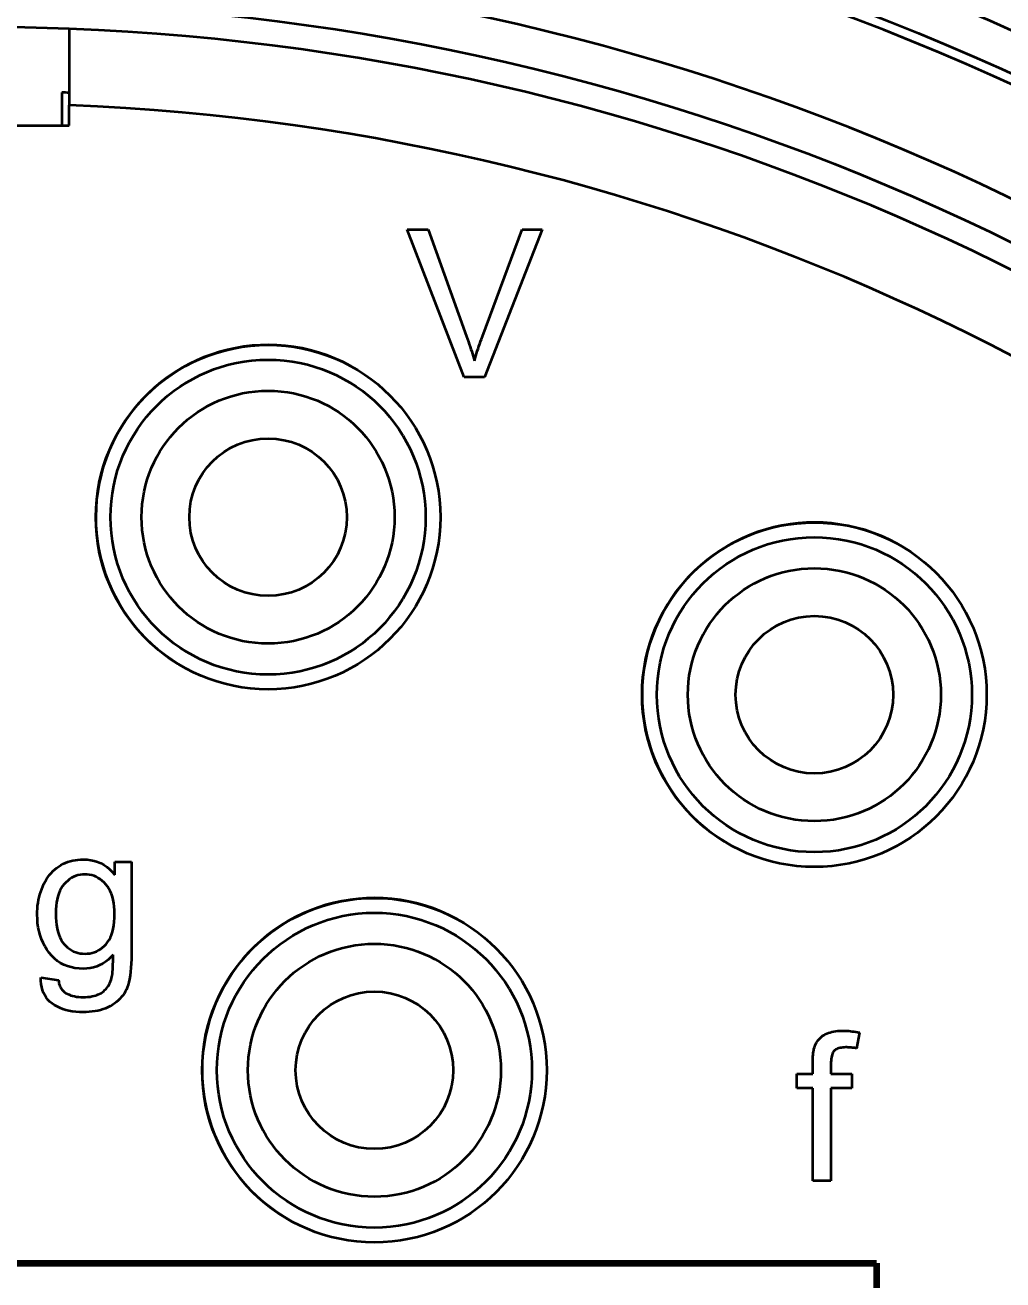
# Model space of a CAD drawing. Extents: x 23 to 417, y 3 to 294.
# Drawn here: x 385.35 to 390.32, y 217.32 to 223.69 of the extents above; entities that cross this region are included whole.
import ezdxf
from ezdxf.enums import TextEntityAlignment as Align

# ---------------------------------------------------------------- set-up
doc = ezdxf.new("R2010")
doc.units = 0
doc.linetypes.add('DASHDOT', pattern=[18.5, 12, -3, 0.5, -3])
doc.layers.get('0').update_dxf_attribs({"lineweight": 13})
doc.styles.get("Standard").update_dxf_attribs({"font": 'isocp.shx'})
doc.dimstyles.get("Standard").update_dxf_attribs({"dimtxt": 2.5, "dimasz": 2.5, "dimexe": 1.25, "dimexo": 0.625, "dimtad": 1, "dimtxsty": 'Standard', "dimcen": 2.5, "dimadec": 0, "dimazin": 0, "dimtfac": 1, "dimtmove": 0, "dimatfit": 0, "dimfxl": 0, "dimarcsym": 0})

# ---------------------------------------------------------------- blocks, each defined once
blk = doc.blocks.new('*D215')
at = {"color": 7, "lineweight": 13}
blk.add_line((369.2633, 239.5531), (395.349, 194.2124), dxfattribs=at)
for points in [[(376.3151, 228.3342), (374.903, 229.7505), (375.4177, 227.8179)], [(393.937, 195.6288), (395.349, 194.2124), (394.8343, 196.145)]]:
    blk.add_lwpolyline(points, dxfattribs=at)
for s, width, p, p2 in [('%%c', 1.333334, (370.1301, 240.0518), (371.3768, 237.8848)), ('82', 1.338786, (371.8755, 237.0181), (374.0621, 233.2175))]:
    blk.add_text(s, height=2.5, rotation=299.91295, dxfattribs=dict(at, width=width)).set_placement(p, p2, align=Align.FIT)
blk = doc.blocks.new('*D216')
at = {"color": 7, "lineweight": 13}
blk.add_line((363.2339, 234.8367), (397.923, 198.6215), dxfattribs=at)
for points in [[(374.0392, 224.3044), (372.3291, 225.3414), (373.2916, 223.5883)], [(396.2128, 199.6586), (397.923, 198.6215), (396.9605, 200.3747)]]:
    blk.add_lwpolyline(points, dxfattribs=at)
for s, rotation, width, p, p2 in [('%%c', 313.76691, 1.333334, (363.9561, 235.5285), (365.6854, 233.7231)), ('74', 313.76692, 1.299177, (366.3771, 233.0009), (369.4101, 229.8344))]:
    blk.add_text(s, height=2.5, rotation=rotation, dxfattribs=dict(at, width=width)).set_placement(p, p2, align=Align.FIT)
blk = doc.blocks.new('BLOCK4527')
at = {"color": 7, "lineweight": 100, "ltscale": 0.2275}
blk.add_line((0, 10.839), (9.1, 10.839), dxfattribs=at)
at = {"color": 7, "lineweight": 100, "ltscale": 0.125}
blk.add_line((9.1, 10.839), (9.1, 5.839), dxfattribs=at)
blk = doc.blocks.new('BLOCK4529')
at = {"color": 7, "lineweight": 35, "ltscale": 0.01939}
blk.add_line((0.9, 23.383), (0.9, 22.607), dxfattribs=at)
at = {"color": 7, "lineweight": 35, "ltscale": 0.008376}
blk.add_line((0.825, 22.735), (0.825, 22.4), dxfattribs=at)
at = {"color": 7, "lineweight": 35, "ltscale": 0.005177}
blk.add_line((0.9, 22.4), (0.9, 22.607), dxfattribs=at)
at = {"color": 7, "lineweight": 35, "ltscale": 0.045}
blk.add_line((-0.9, 22.4), (0.9, 22.4), dxfattribs=at)
at = {"color": 7, "lineweight": 35, "ltscale": 0.040216}
blk.add_line((4.913, 19.844), (4.332, 21.344), dxfattribs=at)
at = {"color": 7, "lineweight": 35, "ltscale": 0.005371}
blk.add_line((4.332, 21.344), (4.547, 21.344), dxfattribs=at)
at = {"color": 7, "lineweight": 35, "ltscale": 0.028934}
blk.add_line((4.547, 21.344), (4.937, 20.254), dxfattribs=at)
at = {"color": 7, "lineweight": 35, "ltscale": 0.029065}
blk.add_line((5.097, 20.254), (5.502, 21.344), dxfattribs=at)
at = {"color": 7, "lineweight": 35, "ltscale": 0.040272}
blk.add_line((5.704, 21.344), (5.117, 19.844), dxfattribs=at)
at = {"color": 7, "lineweight": 35, "ltscale": 0.005065}
blk.add_line((5.502, 21.344), (5.704, 21.344), dxfattribs=at)
at = {"color": 7, "lineweight": 35, "ltscale": 0.000690262}
blk.add_line((4.937, 20.254), (4.946, 20.228), dxfattribs=at)
at = {"color": 7, "lineweight": 35, "ltscale": 0.000680663}
blk.add_line((4.946, 20.228), (4.955, 20.202), dxfattribs=at)
at = {"color": 7, "lineweight": 35, "ltscale": 0.000670252}
blk.add_line((4.955, 20.202), (4.964, 20.177), dxfattribs=at)
at = {"color": 7, "lineweight": 35, "ltscale": 0.000659722}
blk.add_line((4.964, 20.177), (4.972, 20.152), dxfattribs=at)
at = {"color": 7, "lineweight": 35, "ltscale": 0.00065023}
blk.add_line((4.972, 20.152), (4.98, 20.127), dxfattribs=at)
at = {"color": 7, "lineweight": 35, "ltscale": 0.000647057}
blk.add_line((5.053, 20.131), (5.062, 20.156), dxfattribs=at)
at = {"color": 7, "lineweight": 35, "ltscale": 0.000648916}
blk.add_line((5.062, 20.156), (5.07, 20.18), dxfattribs=at)
at = {"color": 7, "lineweight": 35, "ltscale": 0.000651118}
blk.add_line((5.07, 20.18), (5.079, 20.205), dxfattribs=at)
at = {"color": 7, "lineweight": 35, "ltscale": 0.000652594}
blk.add_line((5.079, 20.205), (5.087, 20.229), dxfattribs=at)
at = {"color": 7, "lineweight": 35, "ltscale": 0.000654529}
blk.add_line((5.087, 20.229), (5.097, 20.254), dxfattribs=at)
at = {"color": 7, "lineweight": 35, "ltscale": 0.000639406}
blk.add_line((4.98, 20.127), (4.988, 20.103), dxfattribs=at)
at = {"color": 7, "lineweight": 35, "ltscale": 0.00062952}
blk.add_line((4.988, 20.103), (4.995, 20.079), dxfattribs=at)
at = {"color": 7, "lineweight": 35, "ltscale": 0.000619594}
blk.add_line((4.995, 20.079), (5.002, 20.055), dxfattribs=at)
at = {"color": 7, "lineweight": 35, "ltscale": 0.00060941}
blk.add_line((5.002, 20.055), (5.009, 20.031), dxfattribs=at)
at = {"color": 7, "lineweight": 35, "ltscale": 0.000599614}
blk.add_line((5.009, 20.031), (5.016, 20.008), dxfattribs=at)
at = {"color": 7, "lineweight": 35, "ltscale": 0.000638707}
blk.add_line((5.016, 20.008), (5.023, 20.033), dxfattribs=at)
at = {"color": 7, "lineweight": 35, "ltscale": 0.000640649}
blk.add_line((5.023, 20.033), (5.03, 20.058), dxfattribs=at)
at = {"color": 7, "lineweight": 35, "ltscale": 0.00064196}
blk.add_line((5.03, 20.058), (5.038, 20.082), dxfattribs=at)
at = {"color": 7, "lineweight": 35, "ltscale": 0.000643644}
blk.add_line((5.038, 20.082), (5.045, 20.107), dxfattribs=at)
at = {"color": 7, "lineweight": 35, "ltscale": 0.000645648}
blk.add_line((5.045, 20.107), (5.053, 20.131), dxfattribs=at)
at = {"color": 7, "lineweight": 35, "ltscale": 0.00509}
blk.add_line((5.117, 19.844), (4.913, 19.844), dxfattribs=at)
at = {"color": 7, "lineweight": 35, "ltscale": 0.000648944}
blk.add_line((0.885, 14.917), (0.91, 14.924), dxfattribs=at)
at = {"color": 7, "lineweight": 35, "ltscale": 0.000657535}
blk.add_line((0.91, 14.924), (0.936, 14.931), dxfattribs=at)
at = {"color": 7, "lineweight": 35, "ltscale": 0.000667974}
blk.add_line((0.936, 14.931), (0.962, 14.936), dxfattribs=at)
at = {"color": 7, "lineweight": 35, "ltscale": 0.000680357}
blk.add_line((0.962, 14.936), (0.989, 14.939), dxfattribs=at)
at = {"color": 7, "lineweight": 35, "ltscale": 0.000695607}
blk.add_line((0.989, 14.939), (1.016, 14.942), dxfattribs=at)
at = {"color": 7, "lineweight": 35, "ltscale": 0.000712026}
blk.add_line((1.016, 14.942), (1.045, 14.942), dxfattribs=at)
at = {"color": 7, "lineweight": 35, "ltscale": 0.0009457}
blk.add_line((1.045, 14.942), (1.083, 14.941), dxfattribs=at)
at = {"color": 7, "lineweight": 35, "ltscale": 0.000918795}
blk.add_line((1.083, 14.941), (1.119, 14.936), dxfattribs=at)
at = {"color": 7, "lineweight": 35, "ltscale": 0.000898686}
blk.add_line((1.119, 14.936), (1.154, 14.928), dxfattribs=at)
at = {"color": 7, "lineweight": 35, "ltscale": 0.000886557}
blk.add_line((1.154, 14.928), (1.188, 14.917), dxfattribs=at)
at = {"color": 7, "lineweight": 35, "ltscale": 0.000647778}
blk.add_line((0.7, 14.784), (0.716, 14.804), dxfattribs=at)
at = {"color": 7, "lineweight": 35, "ltscale": 0.0006429}
blk.add_line((0.716, 14.804), (0.734, 14.822), dxfattribs=at)
at = {"color": 7, "lineweight": 35, "ltscale": 0.000639846}
blk.add_line((0.734, 14.822), (0.753, 14.84), dxfattribs=at)
at = {"color": 7, "lineweight": 35, "ltscale": 0.000639731}
blk.add_line((0.753, 14.84), (0.773, 14.856), dxfattribs=at)
at = {"color": 7, "lineweight": 35, "ltscale": 0.000641492}
blk.add_line((0.773, 14.856), (0.794, 14.871), dxfattribs=at)
at = {"color": 7, "lineweight": 35, "ltscale": 0.000641635}
blk.add_line((0.794, 14.871), (0.816, 14.884), dxfattribs=at)
at = {"color": 7, "lineweight": 35, "ltscale": 0.000639748}
blk.add_line((0.816, 14.884), (0.838, 14.896), dxfattribs=at)
at = {"color": 7, "lineweight": 35, "ltscale": 0.00064038}
blk.add_line((0.838, 14.896), (0.861, 14.907), dxfattribs=at)
at = {"color": 7, "lineweight": 35, "ltscale": 0.000643591}
blk.add_line((0.861, 14.907), (0.885, 14.917), dxfattribs=at)
at = {"color": 7, "lineweight": 35, "ltscale": 0.000882189}
blk.add_line((1.188, 14.917), (1.22, 14.903), dxfattribs=at)
at = {"color": 7, "lineweight": 35, "ltscale": 0.00088613}
blk.add_line((1.22, 14.903), (1.251, 14.886), dxfattribs=at)
at = {"color": 7, "lineweight": 35, "ltscale": 0.000898075}
blk.add_line((1.251, 14.886), (1.281, 14.866), dxfattribs=at)
at = {"color": 7, "lineweight": 35, "ltscale": 0.00091737}
blk.add_line((1.281, 14.866), (1.31, 14.843), dxfattribs=at)
at = {"color": 7, "lineweight": 35, "ltscale": 0.000944674}
blk.add_line((1.31, 14.843), (1.337, 14.816), dxfattribs=at)
at = {"color": 7, "lineweight": 35, "ltscale": 0.000978372}
blk.add_line((1.337, 14.816), (1.362, 14.787), dxfattribs=at)
at = {"color": 7, "lineweight": 35, "ltscale": 0.004246}
blk.add_line((1.362, 14.918), (1.532, 14.918), dxfattribs=at)
at = {"color": 7, "lineweight": 35, "ltscale": 0.003274}
blk.add_line((1.362, 14.787), (1.362, 14.918), dxfattribs=at)
at = {"color": 7, "lineweight": 35, "ltscale": 0.023482}
blk.add_line((1.532, 14.918), (1.532, 13.978), dxfattribs=at)
at = {"color": 7, "lineweight": 35, "ltscale": 0.00071525}
blk.add_line((0.62, 14.641), (0.631, 14.668), dxfattribs=at)
at = {"color": 7, "lineweight": 35, "ltscale": 0.000706499}
blk.add_line((0.631, 14.668), (0.642, 14.693), dxfattribs=at)
at = {"color": 7, "lineweight": 35, "ltscale": 0.000690864}
blk.add_line((0.642, 14.693), (0.655, 14.718), dxfattribs=at)
at = {"color": 7, "lineweight": 35, "ltscale": 0.000676722}
blk.add_line((0.655, 14.718), (0.669, 14.741), dxfattribs=at)
at = {"color": 7, "lineweight": 35, "ltscale": 0.00066517}
blk.add_line((0.669, 14.741), (0.684, 14.763), dxfattribs=at)
at = {"color": 7, "lineweight": 35, "ltscale": 0.000655466}
blk.add_line((0.684, 14.763), (0.7, 14.784), dxfattribs=at)
at = {"color": 7, "lineweight": 35, "ltscale": 0.000677997}
blk.add_line((0.833, 14.669), (0.819, 14.646), dxfattribs=at)
at = {"color": 7, "lineweight": 35, "ltscale": 0.000663408}
blk.add_line((0.85, 14.69), (0.833, 14.669), dxfattribs=at)
at = {"color": 7, "lineweight": 35, "ltscale": 0.000645987}
blk.add_line((0.867, 14.709), (0.85, 14.69), dxfattribs=at)
at = {"color": 7, "lineweight": 35, "ltscale": 0.000623554}
blk.add_line((0.885, 14.726), (0.867, 14.709), dxfattribs=at)
at = {"color": 7, "lineweight": 35, "ltscale": 0.000605535}
blk.add_line((0.904, 14.741), (0.885, 14.726), dxfattribs=at)
at = {"color": 7, "lineweight": 35, "ltscale": 0.00059091}
blk.add_line((0.924, 14.754), (0.904, 14.741), dxfattribs=at)
at = {"color": 7, "lineweight": 35, "ltscale": 0.000581453}
blk.add_line((0.945, 14.765), (0.924, 14.754), dxfattribs=at)
at = {"color": 7, "lineweight": 35, "ltscale": 0.00057644}
blk.add_line((0.966, 14.774), (0.945, 14.765), dxfattribs=at)
at = {"color": 7, "lineweight": 35, "ltscale": 0.000576436}
blk.add_line((0.988, 14.781), (0.966, 14.774), dxfattribs=at)
at = {"color": 7, "lineweight": 35, "ltscale": 0.000581538}
blk.add_line((1.011, 14.786), (0.988, 14.781), dxfattribs=at)
at = {"color": 7, "lineweight": 35, "ltscale": 0.000591074}
blk.add_line((1.034, 14.789), (1.011, 14.786), dxfattribs=at)
at = {"color": 7, "lineweight": 35, "ltscale": 0.000605132}
blk.add_line((1.058, 14.79), (1.034, 14.789), dxfattribs=at)
at = {"color": 7, "lineweight": 35, "ltscale": 0.00061584}
blk.add_line((1.083, 14.789), (1.058, 14.79), dxfattribs=at)
at = {"color": 7, "lineweight": 35, "ltscale": 0.000601409}
blk.add_line((1.107, 14.786), (1.083, 14.789), dxfattribs=at)
at = {"color": 7, "lineweight": 35, "ltscale": 0.000592397}
blk.add_line((1.13, 14.781), (1.107, 14.786), dxfattribs=at)
at = {"color": 7, "lineweight": 35, "ltscale": 0.000588135}
blk.add_line((1.152, 14.774), (1.13, 14.781), dxfattribs=at)
at = {"color": 7, "lineweight": 35, "ltscale": 0.000588321}
blk.add_line((1.174, 14.765), (1.152, 14.774), dxfattribs=at)
at = {"color": 7, "lineweight": 35, "ltscale": 0.000593533}
blk.add_line((1.195, 14.753), (1.174, 14.765), dxfattribs=at)
at = {"color": 7, "lineweight": 35, "ltscale": 0.00060383}
blk.add_line((1.215, 14.74), (1.195, 14.753), dxfattribs=at)
at = {"color": 7, "lineweight": 35, "ltscale": 0.000618392}
blk.add_line((1.235, 14.725), (1.215, 14.74), dxfattribs=at)
at = {"color": 7, "lineweight": 35, "ltscale": 0.000637185}
blk.add_line((1.254, 14.708), (1.235, 14.725), dxfattribs=at)
at = {"color": 7, "lineweight": 35, "ltscale": 0.000659828}
blk.add_line((1.272, 14.689), (1.254, 14.708), dxfattribs=at)
at = {"color": 7, "lineweight": 35, "ltscale": 0.000677276}
blk.add_line((1.288, 14.667), (1.272, 14.689), dxfattribs=at)
at = {"color": 7, "lineweight": 35, "ltscale": 0.000691463}
blk.add_line((1.303, 14.644), (1.288, 14.667), dxfattribs=at)
at = {"color": 7, "lineweight": 35, "ltscale": 0.000728033}
blk.add_line((0.588, 14.53), (0.595, 14.559), dxfattribs=at)
at = {"color": 7, "lineweight": 35, "ltscale": 0.000722801}
blk.add_line((0.595, 14.559), (0.602, 14.586), dxfattribs=at)
at = {"color": 7, "lineweight": 35, "ltscale": 0.000719423}
blk.add_line((0.602, 14.586), (0.61, 14.614), dxfattribs=at)
at = {"color": 7, "lineweight": 35, "ltscale": 0.00071631}
blk.add_line((0.61, 14.614), (0.62, 14.641), dxfattribs=at)
at = {"color": 7, "lineweight": 35, "ltscale": 0.000827071}
blk.add_line((0.777, 14.536), (0.771, 14.503), dxfattribs=at)
at = {"color": 7, "lineweight": 35, "ltscale": 0.000788559}
blk.add_line((0.785, 14.566), (0.777, 14.536), dxfattribs=at)
at = {"color": 7, "lineweight": 35, "ltscale": 0.000754428}
blk.add_line((0.795, 14.595), (0.785, 14.566), dxfattribs=at)
at = {"color": 7, "lineweight": 35, "ltscale": 0.000723974}
blk.add_line((0.806, 14.622), (0.795, 14.595), dxfattribs=at)
at = {"color": 7, "lineweight": 35, "ltscale": 0.000698669}
blk.add_line((0.819, 14.646), (0.806, 14.622), dxfattribs=at)
at = {"color": 7, "lineweight": 35, "ltscale": 0.000711559}
blk.add_line((1.317, 14.619), (1.303, 14.644), dxfattribs=at)
at = {"color": 7, "lineweight": 35, "ltscale": 0.000736863}
blk.add_line((1.328, 14.592), (1.317, 14.619), dxfattribs=at)
at = {"color": 7, "lineweight": 35, "ltscale": 0.000767106}
blk.add_line((1.338, 14.563), (1.328, 14.592), dxfattribs=at)
at = {"color": 7, "lineweight": 35, "ltscale": 0.000801795}
blk.add_line((1.346, 14.532), (1.338, 14.563), dxfattribs=at)
at = {"color": 7, "lineweight": 35, "ltscale": 0.000771854}
blk.add_line((0.574, 14.381), (0.575, 14.411), dxfattribs=at)
at = {"color": 7, "lineweight": 35, "ltscale": 0.000760658}
blk.add_line((0.575, 14.411), (0.577, 14.442), dxfattribs=at)
at = {"color": 7, "lineweight": 35, "ltscale": 0.000750998}
blk.add_line((0.577, 14.442), (0.579, 14.472), dxfattribs=at)
at = {"color": 7, "lineweight": 35, "ltscale": 0.000742032}
blk.add_line((0.579, 14.472), (0.583, 14.501), dxfattribs=at)
at = {"color": 7, "lineweight": 35, "ltscale": 0.000734649}
blk.add_line((0.583, 14.501), (0.588, 14.53), dxfattribs=at)
at = {"color": 7, "lineweight": 35, "ltscale": 0.000912082}
blk.add_line((0.767, 14.469), (0.764, 14.432), dxfattribs=at)
at = {"color": 7, "lineweight": 35, "ltscale": 0.000958113}
blk.add_line((0.764, 14.432), (0.764, 14.394), dxfattribs=at)
at = {"color": 7, "lineweight": 35, "ltscale": 0.000868042}
blk.add_line((0.771, 14.503), (0.767, 14.469), dxfattribs=at)
at = {"color": 7, "lineweight": 35, "ltscale": 0.000839903}
blk.add_line((1.352, 14.499), (1.346, 14.532), dxfattribs=at)
at = {"color": 7, "lineweight": 35, "ltscale": 0.000882065}
blk.add_line((1.357, 14.464), (1.352, 14.499), dxfattribs=at)
at = {"color": 7, "lineweight": 35, "ltscale": 0.000926281}
blk.add_line((1.359, 14.427), (1.357, 14.464), dxfattribs=at)
at = {"color": 7, "lineweight": 35, "ltscale": 0.000973401}
blk.add_line((1.36, 14.388), (1.359, 14.427), dxfattribs=at)
at = {"color": 7, "lineweight": 35, "ltscale": 0.001115}
blk.add_line((0.576, 14.336), (0.574, 14.381), dxfattribs=at)
at = {"color": 7, "lineweight": 35, "ltscale": 0.001086}
for p, q in [((0.579, 14.293), (0.576, 14.336)), ((1.53, 13.883), (1.527, 13.839))]:
    blk.add_line(p, q, dxfattribs=at)
at = {"color": 7, "lineweight": 35, "ltscale": 0.001061}
blk.add_line((0.585, 14.251), (0.579, 14.293), dxfattribs=at)
at = {"color": 7, "lineweight": 35, "ltscale": 0.00104}
blk.add_line((0.764, 14.394), (0.764, 14.352), dxfattribs=at)
at = {"color": 7, "lineweight": 35, "ltscale": 0.000984737}
blk.add_line((0.764, 14.352), (0.767, 14.313), dxfattribs=at)
at = {"color": 7, "lineweight": 35, "ltscale": 0.000930737}
blk.add_line((0.767, 14.313), (0.771, 14.276), dxfattribs=at)
at = {"color": 7, "lineweight": 35, "ltscale": 0.000911178}
blk.add_line((1.352, 14.272), (1.357, 14.309), dxfattribs=at)
at = {"color": 7, "lineweight": 35, "ltscale": 0.000962312}
blk.add_line((1.357, 14.309), (1.359, 14.347), dxfattribs=at)
at = {"color": 7, "lineweight": 35, "ltscale": 0.001016}
blk.add_line((1.359, 14.347), (1.36, 14.388), dxfattribs=at)
at = {"color": 7, "lineweight": 35, "ltscale": 0.001041}
blk.add_line((0.594, 14.21), (0.585, 14.251), dxfattribs=at)
at = {"color": 7, "lineweight": 35, "ltscale": 0.001023}
blk.add_line((0.605, 14.171), (0.594, 14.21), dxfattribs=at)
at = {"color": 7, "lineweight": 35, "ltscale": 0.001011}
blk.add_line((0.618, 14.132), (0.605, 14.171), dxfattribs=at)
at = {"color": 7, "lineweight": 35, "ltscale": 0.000879746}
blk.add_line((0.771, 14.276), (0.777, 14.241), dxfattribs=at)
at = {"color": 7, "lineweight": 35, "ltscale": 0.000831275}
blk.add_line((0.777, 14.241), (0.785, 14.209), dxfattribs=at)
at = {"color": 7, "lineweight": 35, "ltscale": 0.000786686}
blk.add_line((0.785, 14.209), (0.794, 14.179), dxfattribs=at)
at = {"color": 7, "lineweight": 35, "ltscale": 0.00074633}
blk.add_line((0.794, 14.179), (0.805, 14.151), dxfattribs=at)
at = {"color": 7, "lineweight": 35, "ltscale": 0.00073772}
blk.add_line((1.318, 14.15), (1.329, 14.177), dxfattribs=at)
at = {"color": 7, "lineweight": 35, "ltscale": 0.000775354}
blk.add_line((1.329, 14.177), (1.339, 14.207), dxfattribs=at)
at = {"color": 7, "lineweight": 35, "ltscale": 0.000817069}
blk.add_line((1.339, 14.207), (1.346, 14.238), dxfattribs=at)
at = {"color": 7, "lineweight": 35, "ltscale": 0.000862784}
blk.add_line((1.346, 14.238), (1.352, 14.272), dxfattribs=at)
at = {"color": 7, "lineweight": 35, "ltscale": 0.001004}
blk.add_line((0.634, 14.096), (0.618, 14.132), dxfattribs=at)
at = {"color": 7, "lineweight": 35, "ltscale": 0.001001}
blk.add_line((0.653, 14.06), (0.634, 14.096), dxfattribs=at)
at = {"color": 7, "lineweight": 35, "ltscale": 0.001003}
blk.add_line((0.674, 14.026), (0.653, 14.06), dxfattribs=at)
at = {"color": 7, "lineweight": 35, "ltscale": 0.00101}
blk.add_line((0.697, 13.993), (0.674, 14.026), dxfattribs=at)
at = {"color": 7, "lineweight": 35, "ltscale": 0.00071088}
blk.add_line((0.805, 14.151), (0.818, 14.126), dxfattribs=at)
at = {"color": 7, "lineweight": 35, "ltscale": 0.000681343}
blk.add_line((0.818, 14.126), (0.832, 14.103), dxfattribs=at)
at = {"color": 7, "lineweight": 35, "ltscale": 0.00065821}
blk.add_line((0.832, 14.103), (0.849, 14.082), dxfattribs=at)
at = {"color": 7, "lineweight": 35, "ltscale": 0.000638035}
blk.add_line((0.849, 14.082), (0.866, 14.063), dxfattribs=at)
at = {"color": 7, "lineweight": 35, "ltscale": 0.000619147}
blk.add_line((0.866, 14.063), (0.884, 14.046), dxfattribs=at)
at = {"color": 7, "lineweight": 35, "ltscale": 0.000603621}
blk.add_line((0.884, 14.046), (0.903, 14.032), dxfattribs=at)
at = {"color": 7, "lineweight": 35, "ltscale": 0.000593011}
blk.add_line((0.903, 14.032), (0.923, 14.019), dxfattribs=at)
at = {"color": 7, "lineweight": 35, "ltscale": 0.000593278}
blk.add_line((1.199, 14.019), (1.219, 14.031), dxfattribs=at)
at = {"color": 7, "lineweight": 35, "ltscale": 0.000604798}
blk.add_line((1.219, 14.031), (1.238, 14.046), dxfattribs=at)
at = {"color": 7, "lineweight": 35, "ltscale": 0.000619868}
blk.add_line((1.238, 14.046), (1.257, 14.063), dxfattribs=at)
at = {"color": 7, "lineweight": 35, "ltscale": 0.000639528}
blk.add_line((1.257, 14.063), (1.274, 14.081), dxfattribs=at)
at = {"color": 7, "lineweight": 35, "ltscale": 0.000658335}
blk.add_line((1.274, 14.081), (1.29, 14.102), dxfattribs=at)
at = {"color": 7, "lineweight": 35, "ltscale": 0.000678629}
blk.add_line((1.29, 14.102), (1.305, 14.125), dxfattribs=at)
at = {"color": 7, "lineweight": 35, "ltscale": 0.000705109}
blk.add_line((1.305, 14.125), (1.318, 14.15), dxfattribs=at)
at = {"color": 7, "lineweight": 35, "ltscale": 0.000999219}
blk.add_line((0.723, 13.962), (0.697, 13.993), dxfattribs=at)
at = {"color": 7, "lineweight": 35, "ltscale": 0.000973759}
blk.add_line((0.75, 13.935), (0.723, 13.962), dxfattribs=at)
at = {"color": 7, "lineweight": 35, "ltscale": 0.000957132}
blk.add_line((0.78, 13.91), (0.75, 13.935), dxfattribs=at)
at = {"color": 7, "lineweight": 35, "ltscale": 0.000949683}
blk.add_line((0.812, 13.889), (0.78, 13.91), dxfattribs=at)
at = {"color": 7, "lineweight": 35, "ltscale": 0.000586907}
blk.add_line((0.923, 14.019), (0.944, 14.008), dxfattribs=at)
at = {"color": 7, "lineweight": 35, "ltscale": 0.000586192}
blk.add_line((0.944, 14.008), (0.966, 13.999), dxfattribs=at)
at = {"color": 7, "lineweight": 35, "ltscale": 0.000590092}
blk.add_line((0.966, 13.999), (0.988, 13.992), dxfattribs=at)
at = {"color": 7, "lineweight": 35, "ltscale": 0.000598318}
blk.add_line((0.988, 13.992), (1.012, 13.987), dxfattribs=at)
at = {"color": 7, "lineweight": 35, "ltscale": 0.000611747}
blk.add_line((1.012, 13.987), (1.036, 13.985), dxfattribs=at)
at = {"color": 7, "lineweight": 35, "ltscale": 0.000629139}
blk.add_line((1.036, 13.985), (1.061, 13.984), dxfattribs=at)
at = {"color": 7, "lineweight": 35, "ltscale": 0.000624552}
blk.add_line((1.061, 13.984), (1.086, 13.985), dxfattribs=at)
at = {"color": 7, "lineweight": 35, "ltscale": 0.000608301}
blk.add_line((1.086, 13.985), (1.11, 13.987), dxfattribs=at)
at = {"color": 7, "lineweight": 35, "ltscale": 0.00059599}
blk.add_line((1.11, 13.987), (1.134, 13.992), dxfattribs=at)
at = {"color": 7, "lineweight": 35, "ltscale": 0.000588056}
blk.add_line((1.134, 13.992), (1.156, 13.999), dxfattribs=at)
at = {"color": 7, "lineweight": 35, "ltscale": 0.000585262}
blk.add_line((1.156, 13.999), (1.178, 14.008), dxfattribs=at)
at = {"color": 7, "lineweight": 35, "ltscale": 0.000587079}
blk.add_line((1.178, 14.008), (1.199, 14.019), dxfattribs=at)
at = {"color": 7, "lineweight": 35, "ltscale": 0.000845268}
blk.add_line((1.267, 13.901), (1.239, 13.882), dxfattribs=at)
at = {"color": 7, "lineweight": 35, "ltscale": 0.00086251}
blk.add_line((1.294, 13.922), (1.267, 13.901), dxfattribs=at)
at = {"color": 7, "lineweight": 35, "ltscale": 0.000886344}
blk.add_line((1.32, 13.946), (1.294, 13.922), dxfattribs=at)
at = {"color": 7, "lineweight": 35, "ltscale": 0.000916126}
blk.add_line((1.345, 13.973), (1.32, 13.946), dxfattribs=at)
at = {"color": 7, "lineweight": 35, "ltscale": 0.000745902}
blk.add_line((1.344, 13.876), (1.345, 13.906), dxfattribs=at)
at = {"color": 7, "lineweight": 35, "ltscale": 0.000869376}
blk.add_line((1.345, 13.939), (1.345, 13.973), dxfattribs=at)
at = {"color": 7, "lineweight": 35, "ltscale": 0.000807601}
blk.add_line((1.345, 13.906), (1.345, 13.939), dxfattribs=at)
at = {"color": 7, "lineweight": 35, "ltscale": 0.001158}
blk.add_line((1.531, 13.929), (1.53, 13.883), dxfattribs=at)
at = {"color": 7, "lineweight": 35, "ltscale": 0.001232}
blk.add_line((1.532, 13.978), (1.531, 13.929), dxfattribs=at)
at = {"color": 7, "lineweight": 35, "ltscale": 0.000951991}
blk.add_line((0.845, 13.872), (0.812, 13.889), dxfattribs=at)
at = {"color": 7, "lineweight": 35, "ltscale": 0.000963637}
blk.add_line((0.881, 13.857), (0.845, 13.872), dxfattribs=at)
at = {"color": 7, "lineweight": 35, "ltscale": 0.000984815}
blk.add_line((0.919, 13.846), (0.881, 13.857), dxfattribs=at)
at = {"color": 7, "lineweight": 35, "ltscale": 0.001014}
for p, q in [((0.958, 13.838), (0.919, 13.846)), ((1.527, 13.839), (1.524, 13.799))]:
    blk.add_line(p, q, dxfattribs=at)
at = {"color": 7, "lineweight": 35, "ltscale": 0.001051}
blk.add_line((1, 13.833), (0.958, 13.838), dxfattribs=at)
at = {"color": 7, "lineweight": 35, "ltscale": 0.001096}
blk.add_line((1.044, 13.831), (1, 13.833), dxfattribs=at)
at = {"color": 7, "lineweight": 35, "ltscale": 0.000886485}
blk.add_line((1.079, 13.833), (1.044, 13.831), dxfattribs=at)
at = {"color": 7, "lineweight": 35, "ltscale": 0.000862665}
blk.add_line((1.114, 13.837), (1.079, 13.833), dxfattribs=at)
at = {"color": 7, "lineweight": 35, "ltscale": 0.000844787}
blk.add_line((1.147, 13.844), (1.114, 13.837), dxfattribs=at)
at = {"color": 7, "lineweight": 35, "ltscale": 0.000834814}
blk.add_line((1.179, 13.854), (1.147, 13.844), dxfattribs=at)
at = {"color": 7, "lineweight": 35, "ltscale": 0.000830866}
blk.add_line((1.209, 13.867), (1.179, 13.854), dxfattribs=at)
at = {"color": 7, "lineweight": 35, "ltscale": 0.000834308}
blk.add_line((1.239, 13.882), (1.209, 13.867), dxfattribs=at)
at = {"color": 7, "lineweight": 35, "ltscale": 0.000439192}
blk.add_line((1.337, 13.764), (1.339, 13.782), dxfattribs=at)
at = {"color": 7, "lineweight": 35, "ltscale": 0.000500195}
blk.add_line((1.339, 13.782), (1.34, 13.802), dxfattribs=at)
at = {"color": 7, "lineweight": 35, "ltscale": 0.000560822}
blk.add_line((1.34, 13.802), (1.342, 13.824), dxfattribs=at)
at = {"color": 7, "lineweight": 35, "ltscale": 0.000622886}
blk.add_line((1.342, 13.824), (1.343, 13.849), dxfattribs=at)
at = {"color": 7, "lineweight": 35, "ltscale": 0.000683946}
blk.add_line((1.343, 13.849), (1.344, 13.876), dxfattribs=at)
at = {"color": 7, "lineweight": 35, "ltscale": 0.000942928}
blk.add_line((1.524, 13.799), (1.519, 13.762), dxfattribs=at)
at = {"color": 7, "lineweight": 35, "ltscale": 0.004525}
blk.add_line((0.611, 13.741), (0.79, 13.714), dxfattribs=at)
at = {"color": 7, "lineweight": 35, "ltscale": 0.000857987}
blk.add_line((0.612, 13.707), (0.611, 13.741), dxfattribs=at)
at = {"color": 7, "lineweight": 35, "ltscale": 0.000816498}
blk.add_line((0.614, 13.674), (0.612, 13.707), dxfattribs=at)
at = {"color": 7, "lineweight": 35, "ltscale": 0.000781054}
blk.add_line((0.62, 13.643), (0.614, 13.674), dxfattribs=at)
at = {"color": 7, "lineweight": 35, "ltscale": 0.000751215}
blk.add_line((0.628, 13.614), (0.62, 13.643), dxfattribs=at)
at = {"color": 7, "lineweight": 35, "ltscale": 0.000408627}
blk.add_line((0.79, 13.714), (0.793, 13.698), dxfattribs=at)
at = {"color": 7, "lineweight": 35, "ltscale": 0.000390367}
blk.add_line((0.793, 13.698), (0.796, 13.683), dxfattribs=at)
at = {"color": 7, "lineweight": 35, "ltscale": 0.000373569}
blk.add_line((0.796, 13.683), (0.801, 13.669), dxfattribs=at)
at = {"color": 7, "lineweight": 35, "ltscale": 0.000358641}
blk.add_line((0.801, 13.669), (0.806, 13.655), dxfattribs=at)
at = {"color": 7, "lineweight": 35, "ltscale": 0.00034526}
blk.add_line((0.806, 13.655), (0.811, 13.643), dxfattribs=at)
at = {"color": 7, "lineweight": 35, "ltscale": 0.000426353}
blk.add_line((1.286, 13.641), (1.296, 13.655), dxfattribs=at)
at = {"color": 7, "lineweight": 35, "ltscale": 0.000431375}
blk.add_line((1.296, 13.655), (1.305, 13.67), dxfattribs=at)
at = {"color": 7, "lineweight": 35, "ltscale": 0.000437812}
blk.add_line((1.305, 13.67), (1.313, 13.685), dxfattribs=at)
at = {"color": 7, "lineweight": 35, "ltscale": 0.000446713}
blk.add_line((1.313, 13.685), (1.32, 13.702), dxfattribs=at)
at = {"color": 7, "lineweight": 35, "ltscale": 0.000457626}
blk.add_line((1.32, 13.702), (1.326, 13.719), dxfattribs=at)
at = {"color": 7, "lineweight": 35, "ltscale": 0.000469612}
blk.add_line((1.326, 13.719), (1.331, 13.737), dxfattribs=at)
at = {"color": 7, "lineweight": 35, "ltscale": 0.000319724}
blk.add_line((1.331, 13.737), (1.334, 13.749), dxfattribs=at)
at = {"color": 7, "lineweight": 35, "ltscale": 0.000378985}
blk.add_line((1.334, 13.749), (1.337, 13.764), dxfattribs=at)
at = {"color": 7, "lineweight": 35, "ltscale": 0.000677117}
blk.add_line((1.499, 13.667), (1.49, 13.641), dxfattribs=at)
at = {"color": 7, "lineweight": 35, "ltscale": 0.000739948}
blk.add_line((1.507, 13.696), (1.499, 13.667), dxfattribs=at)
at = {"color": 7, "lineweight": 35, "ltscale": 0.000805801}
blk.add_line((1.513, 13.727), (1.507, 13.696), dxfattribs=at)
at = {"color": 7, "lineweight": 35, "ltscale": 0.000874099}
blk.add_line((1.519, 13.762), (1.513, 13.727), dxfattribs=at)
at = {"color": 7, "lineweight": 35, "ltscale": 0.000727902}
blk.add_line((0.638, 13.587), (0.628, 13.614), dxfattribs=at)
at = {"color": 7, "lineweight": 35, "ltscale": 0.000712592}
blk.add_line((0.651, 13.562), (0.638, 13.587), dxfattribs=at)
at = {"color": 7, "lineweight": 35, "ltscale": 0.000704824}
blk.add_line((0.666, 13.538), (0.651, 13.562), dxfattribs=at)
at = {"color": 7, "lineweight": 35, "ltscale": 0.000704919}
blk.add_line((0.684, 13.516), (0.666, 13.538), dxfattribs=at)
at = {"color": 7, "lineweight": 35, "ltscale": 0.000714002}
blk.add_line((0.704, 13.496), (0.684, 13.516), dxfattribs=at)
at = {"color": 7, "lineweight": 35, "ltscale": 0.000334698}
blk.add_line((0.811, 13.643), (0.818, 13.631), dxfattribs=at)
at = {"color": 7, "lineweight": 35, "ltscale": 0.000326464}
blk.add_line((0.818, 13.631), (0.825, 13.62), dxfattribs=at)
at = {"color": 7, "lineweight": 35, "ltscale": 0.000320336}
blk.add_line((0.825, 13.62), (0.834, 13.611), dxfattribs=at)
at = {"color": 7, "lineweight": 35, "ltscale": 0.000317215}
blk.add_line((0.834, 13.611), (0.843, 13.602), dxfattribs=at)
at = {"color": 7, "lineweight": 35, "ltscale": 0.000317508}
blk.add_line((0.843, 13.602), (0.853, 13.594), dxfattribs=at)
at = {"color": 7, "lineweight": 35, "ltscale": 0.000430312}
blk.add_line((0.853, 13.594), (0.867, 13.584), dxfattribs=at)
at = {"color": 7, "lineweight": 35, "ltscale": 0.0004381}
blk.add_line((0.867, 13.584), (0.882, 13.575), dxfattribs=at)
at = {"color": 7, "lineweight": 35, "ltscale": 0.000448605}
blk.add_line((0.882, 13.575), (0.898, 13.568), dxfattribs=at)
at = {"color": 7, "lineweight": 35, "ltscale": 0.000461676}
blk.add_line((0.898, 13.568), (0.915, 13.561), dxfattribs=at)
at = {"color": 7, "lineweight": 35, "ltscale": 0.000476726}
blk.add_line((0.915, 13.561), (0.934, 13.555), dxfattribs=at)
at = {"color": 7, "lineweight": 35, "ltscale": 0.000494175}
blk.add_line((0.934, 13.555), (0.953, 13.551), dxfattribs=at)
at = {"color": 7, "lineweight": 35, "ltscale": 0.000513733}
blk.add_line((0.953, 13.551), (0.973, 13.547), dxfattribs=at)
at = {"color": 7, "lineweight": 35, "ltscale": 0.000534483}
blk.add_line((0.973, 13.547), (0.994, 13.545), dxfattribs=at)
at = {"color": 7, "lineweight": 35, "ltscale": 0.000557108}
blk.add_line((0.994, 13.545), (1.017, 13.543), dxfattribs=at)
at = {"color": 7, "lineweight": 35, "ltscale": 0.000581119}
blk.add_line((1.017, 13.543), (1.04, 13.543), dxfattribs=at)
at = {"color": 7, "lineweight": 35, "ltscale": 0.000624984}
blk.add_line((1.04, 13.543), (1.065, 13.543), dxfattribs=at)
at = {"color": 7, "lineweight": 35, "ltscale": 0.00059707}
blk.add_line((1.065, 13.543), (1.089, 13.545), dxfattribs=at)
at = {"color": 7, "lineweight": 35, "ltscale": 0.00057009}
blk.add_line((1.089, 13.545), (1.111, 13.547), dxfattribs=at)
at = {"color": 7, "lineweight": 35, "ltscale": 0.000544925}
blk.add_line((1.111, 13.547), (1.133, 13.551), dxfattribs=at)
at = {"color": 7, "lineweight": 35, "ltscale": 0.000521303}
blk.add_line((1.133, 13.551), (1.153, 13.555), dxfattribs=at)
at = {"color": 7, "lineweight": 35, "ltscale": 0.000499371}
blk.add_line((1.153, 13.555), (1.172, 13.561), dxfattribs=at)
at = {"color": 7, "lineweight": 35, "ltscale": 0.00047952}
blk.add_line((1.172, 13.561), (1.19, 13.568), dxfattribs=at)
at = {"color": 7, "lineweight": 35, "ltscale": 0.000462435}
blk.add_line((1.19, 13.568), (1.207, 13.575), dxfattribs=at)
at = {"color": 7, "lineweight": 35, "ltscale": 0.000448076}
blk.add_line((1.207, 13.575), (1.223, 13.584), dxfattribs=at)
at = {"color": 7, "lineweight": 35, "ltscale": 0.000436315}
blk.add_line((1.223, 13.584), (1.237, 13.594), dxfattribs=at)
at = {"color": 7, "lineweight": 35, "ltscale": 0.000428837}
blk.add_line((1.237, 13.594), (1.251, 13.604), dxfattribs=at)
at = {"color": 7, "lineweight": 35, "ltscale": 0.000425286}
blk.add_line((1.251, 13.604), (1.263, 13.616), dxfattribs=at)
at = {"color": 7, "lineweight": 35, "ltscale": 0.000423365}
blk.add_line((1.263, 13.616), (1.275, 13.628), dxfattribs=at)
at = {"color": 7, "lineweight": 35, "ltscale": 0.000423865}
blk.add_line((1.275, 13.628), (1.286, 13.641), dxfattribs=at)
at = {"color": 7, "lineweight": 35, "ltscale": 0.00058789}
blk.add_line((1.414, 13.524), (1.397, 13.508), dxfattribs=at)
at = {"color": 7, "lineweight": 35, "ltscale": 0.00058289}
blk.add_line((1.429, 13.541), (1.414, 13.524), dxfattribs=at)
at = {"color": 7, "lineweight": 35, "ltscale": 0.000580029}
blk.add_line((1.444, 13.559), (1.429, 13.541), dxfattribs=at)
at = {"color": 7, "lineweight": 35, "ltscale": 0.000579556}
blk.add_line((1.457, 13.578), (1.444, 13.559), dxfattribs=at)
at = {"color": 7, "lineweight": 35, "ltscale": 0.000581822}
blk.add_line((1.469, 13.598), (1.457, 13.578), dxfattribs=at)
at = {"color": 7, "lineweight": 35, "ltscale": 0.000586146}
blk.add_line((1.48, 13.619), (1.469, 13.598), dxfattribs=at)
at = {"color": 7, "lineweight": 35, "ltscale": 0.000617305}
blk.add_line((1.49, 13.641), (1.48, 13.619), dxfattribs=at)
at = {"color": 7, "lineweight": 35, "ltscale": 0.00073041}
blk.add_line((0.727, 13.478), (0.704, 13.496), dxfattribs=at)
at = {"color": 7, "lineweight": 35, "ltscale": 0.000743985}
blk.add_line((0.751, 13.461), (0.727, 13.478), dxfattribs=at)
at = {"color": 7, "lineweight": 35, "ltscale": 0.000752881}
blk.add_line((0.778, 13.446), (0.751, 13.461), dxfattribs=at)
at = {"color": 7, "lineweight": 35, "ltscale": 0.000765831}
blk.add_line((0.805, 13.433), (0.778, 13.446), dxfattribs=at)
at = {"color": 7, "lineweight": 35, "ltscale": 0.000782788}
blk.add_line((0.834, 13.422), (0.805, 13.433), dxfattribs=at)
at = {"color": 7, "lineweight": 35, "ltscale": 0.000803285}
blk.add_line((0.865, 13.412), (0.834, 13.422), dxfattribs=at)
at = {"color": 7, "lineweight": 35, "ltscale": 0.000827869}
blk.add_line((0.897, 13.404), (0.865, 13.412), dxfattribs=at)
at = {"color": 7, "lineweight": 35, "ltscale": 0.000854943}
blk.add_line((0.931, 13.398), (0.897, 13.404), dxfattribs=at)
at = {"color": 7, "lineweight": 35, "ltscale": 0.000885695}
blk.add_line((0.966, 13.394), (0.931, 13.398), dxfattribs=at)
at = {"color": 7, "lineweight": 35, "ltscale": 0.000918246}
blk.add_line((1.003, 13.391), (0.966, 13.394), dxfattribs=at)
at = {"color": 7, "lineweight": 35, "ltscale": 0.000953548}
blk.add_line((1.041, 13.39), (1.003, 13.391), dxfattribs=at)
at = {"color": 7, "lineweight": 35, "ltscale": 0.000805819}
blk.add_line((1.073, 13.391), (1.041, 13.39), dxfattribs=at)
at = {"color": 7, "lineweight": 35, "ltscale": 0.000781091}
blk.add_line((1.104, 13.393), (1.073, 13.391), dxfattribs=at)
at = {"color": 7, "lineweight": 35, "ltscale": 0.000758038}
blk.add_line((1.134, 13.396), (1.104, 13.393), dxfattribs=at)
at = {"color": 7, "lineweight": 35, "ltscale": 0.000736128}
blk.add_line((1.164, 13.4), (1.134, 13.396), dxfattribs=at)
at = {"color": 7, "lineweight": 35, "ltscale": 0.000715744}
blk.add_line((1.192, 13.405), (1.164, 13.4), dxfattribs=at)
at = {"color": 7, "lineweight": 35, "ltscale": 0.000697054}
blk.add_line((1.219, 13.412), (1.192, 13.405), dxfattribs=at)
at = {"color": 7, "lineweight": 35, "ltscale": 0.000680309}
blk.add_line((1.245, 13.42), (1.219, 13.412), dxfattribs=at)
at = {"color": 7, "lineweight": 35, "ltscale": 0.000665974}
blk.add_line((1.27, 13.429), (1.245, 13.42), dxfattribs=at)
at = {"color": 7, "lineweight": 35, "ltscale": 0.000653281}
blk.add_line((1.294, 13.44), (1.27, 13.429), dxfattribs=at)
at = {"color": 7, "lineweight": 35, "ltscale": 0.000643163}
blk.add_line((1.317, 13.451), (1.294, 13.44), dxfattribs=at)
at = {"color": 7, "lineweight": 35, "ltscale": 0.000631174}
blk.add_line((1.338, 13.464), (1.317, 13.451), dxfattribs=at)
at = {"color": 7, "lineweight": 35, "ltscale": 0.000617241}
blk.add_line((1.359, 13.478), (1.338, 13.464), dxfattribs=at)
at = {"color": 7, "lineweight": 35, "ltscale": 0.000605245}
blk.add_line((1.378, 13.492), (1.359, 13.478), dxfattribs=at)
at = {"color": 7, "lineweight": 35, "ltscale": 0.000595735}
blk.add_line((1.397, 13.508), (1.378, 13.492), dxfattribs=at)
at = {"color": 7, "lineweight": 35, "ltscale": 0.000383263}
blk.add_line((8.53, 13.128), (8.541, 13.138), dxfattribs=at)
at = {"color": 7, "lineweight": 35, "ltscale": 0.000389577}
blk.add_line((8.541, 13.138), (8.553, 13.148), dxfattribs=at)
at = {"color": 7, "lineweight": 35, "ltscale": 0.000397719}
blk.add_line((8.553, 13.148), (8.566, 13.157), dxfattribs=at)
at = {"color": 7, "lineweight": 35, "ltscale": 0.000407582}
blk.add_line((8.566, 13.157), (8.58, 13.165), dxfattribs=at)
at = {"color": 7, "lineweight": 35, "ltscale": 0.000420361}
blk.add_line((8.58, 13.165), (8.595, 13.173), dxfattribs=at)
at = {"color": 7, "lineweight": 35, "ltscale": 0.000435609}
blk.add_line((8.595, 13.173), (8.611, 13.18), dxfattribs=at)
at = {"color": 7, "lineweight": 35, "ltscale": 0.000452848}
blk.add_line((8.611, 13.18), (8.628, 13.185), dxfattribs=at)
at = {"color": 7, "lineweight": 35, "ltscale": 0.00047201}
blk.add_line((8.628, 13.185), (8.647, 13.19), dxfattribs=at)
at = {"color": 7, "lineweight": 35, "ltscale": 0.00049326}
blk.add_line((8.647, 13.19), (8.666, 13.194), dxfattribs=at)
at = {"color": 7, "lineweight": 35, "ltscale": 0.000515558}
blk.add_line((8.666, 13.194), (8.686, 13.197), dxfattribs=at)
at = {"color": 7, "lineweight": 35, "ltscale": 0.000539234}
blk.add_line((8.686, 13.197), (8.708, 13.2), dxfattribs=at)
at = {"color": 7, "lineweight": 35, "ltscale": 0.000564401}
blk.add_line((8.708, 13.2), (8.73, 13.201), dxfattribs=at)
at = {"color": 7, "lineweight": 35, "ltscale": 0.000590229}
blk.add_line((8.73, 13.201), (8.754, 13.201), dxfattribs=at)
at = {"color": 7, "lineweight": 35, "ltscale": 0.000392952}
blk.add_line((8.754, 13.201), (8.77, 13.201), dxfattribs=at)
at = {"color": 7, "lineweight": 35, "ltscale": 0.000401535}
blk.add_line((8.77, 13.201), (8.786, 13.201), dxfattribs=at)
at = {"color": 7, "lineweight": 35, "ltscale": 0.000409965}
blk.add_line((8.786, 13.201), (8.802, 13.2), dxfattribs=at)
at = {"color": 7, "lineweight": 35, "ltscale": 0.000418583}
blk.add_line((8.802, 13.2), (8.819, 13.199), dxfattribs=at)
at = {"color": 7, "lineweight": 35, "ltscale": 0.000427714}
blk.add_line((8.819, 13.199), (8.836, 13.197), dxfattribs=at)
at = {"color": 7, "lineweight": 35, "ltscale": 0.000436681}
blk.add_line((8.836, 13.197), (8.853, 13.195), dxfattribs=at)
at = {"color": 7, "lineweight": 35, "ltscale": 0.000446164}
blk.add_line((8.853, 13.195), (8.871, 13.192), dxfattribs=at)
at = {"color": 7, "lineweight": 35, "ltscale": 0.00045539}
blk.add_line((8.871, 13.192), (8.889, 13.19), dxfattribs=at)
at = {"color": 7, "lineweight": 35, "ltscale": 0.000465146}
blk.add_line((8.889, 13.19), (8.907, 13.187), dxfattribs=at)
at = {"color": 7, "lineweight": 35, "ltscale": 0.004075}
blk.add_line((8.926, 13.183), (8.898, 13.022), dxfattribs=at)
at = {"color": 7, "lineweight": 35, "ltscale": 0.000474726}
blk.add_line((8.907, 13.187), (8.926, 13.183), dxfattribs=at)
at = {"color": 7, "lineweight": 35, "ltscale": 0.00034388}
blk.add_line((8.463, 13.004), (8.465, 13.017), dxfattribs=at)
at = {"color": 7, "lineweight": 35, "ltscale": 0.000319153}
blk.add_line((8.465, 13.017), (8.469, 13.03), dxfattribs=at)
at = {"color": 7, "lineweight": 35, "ltscale": 0.000295201}
blk.add_line((8.469, 13.03), (8.472, 13.041), dxfattribs=at)
at = {"color": 7, "lineweight": 35, "ltscale": 0.000379332}
blk.add_line((8.472, 13.041), (8.478, 13.055), dxfattribs=at)
at = {"color": 7, "lineweight": 35, "ltscale": 0.00037501}
blk.add_line((8.478, 13.055), (8.485, 13.068), dxfattribs=at)
at = {"color": 7, "lineweight": 35, "ltscale": 0.00037256}
blk.add_line((8.485, 13.068), (8.492, 13.081), dxfattribs=at)
at = {"color": 7, "lineweight": 35, "ltscale": 0.000371595}
blk.add_line((8.492, 13.081), (8.5, 13.094), dxfattribs=at)
at = {"color": 7, "lineweight": 35, "ltscale": 0.000372076}
blk.add_line((8.5, 13.094), (8.509, 13.106), dxfattribs=at)
at = {"color": 7, "lineweight": 35, "ltscale": 0.000374371}
blk.add_line((8.509, 13.106), (8.519, 13.117), dxfattribs=at)
at = {"color": 7, "lineweight": 35, "ltscale": 0.000377667}
blk.add_line((8.519, 13.117), (8.53, 13.128), dxfattribs=at)
at = {"color": 7, "lineweight": 35, "ltscale": 0.000260124}
blk.add_line((8.687, 13.01), (8.678, 13.004), dxfattribs=at)
at = {"color": 7, "lineweight": 35, "ltscale": 0.000270656}
blk.add_line((8.696, 13.015), (8.687, 13.01), dxfattribs=at)
at = {"color": 7, "lineweight": 35, "ltscale": 0.000284983}
blk.add_line((8.707, 13.02), (8.696, 13.015), dxfattribs=at)
at = {"color": 7, "lineweight": 35, "ltscale": 0.000300761}
blk.add_line((8.718, 13.024), (8.707, 13.02), dxfattribs=at)
at = {"color": 7, "lineweight": 35, "ltscale": 0.000319408}
blk.add_line((8.73, 13.027), (8.718, 13.024), dxfattribs=at)
at = {"color": 7, "lineweight": 35, "ltscale": 0.000339585}
blk.add_line((8.744, 13.029), (8.73, 13.027), dxfattribs=at)
at = {"color": 7, "lineweight": 35, "ltscale": 0.000360969}
blk.add_line((8.758, 13.031), (8.744, 13.029), dxfattribs=at)
at = {"color": 7, "lineweight": 35, "ltscale": 0.000383583}
blk.add_line((8.773, 13.032), (8.758, 13.031), dxfattribs=at)
at = {"color": 7, "lineweight": 35, "ltscale": 0.00040712}
blk.add_line((8.79, 13.033), (8.773, 13.032), dxfattribs=at)
at = {"color": 7, "lineweight": 35, "ltscale": 0.000257489}
blk.add_line((8.8, 13.033), (8.79, 13.033), dxfattribs=at)
at = {"color": 7, "lineweight": 35, "ltscale": 0.000260662}
blk.add_line((8.81, 13.032), (8.8, 13.033), dxfattribs=at)
at = {"color": 7, "lineweight": 35, "ltscale": 0.000263526}
blk.add_line((8.821, 13.032), (8.81, 13.032), dxfattribs=at)
at = {"color": 7, "lineweight": 35, "ltscale": 0.000267252}
blk.add_line((8.832, 13.031), (8.821, 13.032), dxfattribs=at)
at = {"color": 7, "lineweight": 35, "ltscale": 0.000270643}
blk.add_line((8.842, 13.03), (8.832, 13.031), dxfattribs=at)
at = {"color": 7, "lineweight": 35, "ltscale": 0.000274234}
blk.add_line((8.853, 13.029), (8.842, 13.03), dxfattribs=at)
at = {"color": 7, "lineweight": 35, "ltscale": 0.000277391}
blk.add_line((8.864, 13.028), (8.853, 13.029), dxfattribs=at)
at = {"color": 7, "lineweight": 35, "ltscale": 0.000281523}
blk.add_line((8.875, 13.026), (8.864, 13.028), dxfattribs=at)
at = {"color": 7, "lineweight": 35, "ltscale": 0.000285236}
blk.add_line((8.887, 13.024), (8.875, 13.026), dxfattribs=at)
at = {"color": 7, "lineweight": 35, "ltscale": 0.00028904}
blk.add_line((8.898, 13.022), (8.887, 13.024), dxfattribs=at)
at = {"color": 7, "lineweight": 35, "ltscale": 0.000505283}
blk.add_line((8.453, 12.899), (8.454, 12.92), dxfattribs=at)
at = {"color": 7, "lineweight": 35, "ltscale": 0.000533323}
blk.add_line((8.453, 12.878), (8.453, 12.899), dxfattribs=at)
at = {"color": 7, "lineweight": 35, "ltscale": 0.002891}
blk.add_line((8.453, 12.763), (8.453, 12.878), dxfattribs=at)
at = {"color": 7, "lineweight": 35, "ltscale": 0.000477848}
blk.add_line((8.454, 12.92), (8.455, 12.939), dxfattribs=at)
at = {"color": 7, "lineweight": 35, "ltscale": 0.000450257}
blk.add_line((8.455, 12.939), (8.456, 12.957), dxfattribs=at)
at = {"color": 7, "lineweight": 35, "ltscale": 0.000423018}
blk.add_line((8.456, 12.957), (8.458, 12.974), dxfattribs=at)
at = {"color": 7, "lineweight": 35, "ltscale": 0.000396191}
blk.add_line((8.458, 12.974), (8.46, 12.989), dxfattribs=at)
at = {"color": 7, "lineweight": 35, "ltscale": 0.000370068}
blk.add_line((8.46, 12.989), (8.463, 13.004), dxfattribs=at)
at = {"color": 7, "lineweight": 35, "ltscale": 0.000475406}
blk.add_line((8.637, 12.882), (8.636, 12.863), dxfattribs=at)
at = {"color": 7, "lineweight": 35, "ltscale": 0.000445156}
blk.add_line((8.638, 12.9), (8.637, 12.882), dxfattribs=at)
at = {"color": 7, "lineweight": 35, "ltscale": 0.000415409}
blk.add_line((8.639, 12.916), (8.638, 12.9), dxfattribs=at)
at = {"color": 7, "lineweight": 35, "ltscale": 0.000386696}
blk.add_line((8.642, 12.931), (8.639, 12.916), dxfattribs=at)
at = {"color": 7, "lineweight": 35, "ltscale": 0.000359557}
blk.add_line((8.645, 12.945), (8.642, 12.931), dxfattribs=at)
at = {"color": 7, "lineweight": 35, "ltscale": 0.000333347}
blk.add_line((8.649, 12.958), (8.645, 12.945), dxfattribs=at)
at = {"color": 7, "lineweight": 35, "ltscale": 0.00030972}
blk.add_line((8.653, 12.97), (8.649, 12.958), dxfattribs=at)
at = {"color": 7, "lineweight": 35, "ltscale": 0.000288301}
blk.add_line((8.658, 12.98), (8.653, 12.97), dxfattribs=at)
at = {"color": 7, "lineweight": 35, "ltscale": 0.000270015}
blk.add_line((8.664, 12.989), (8.658, 12.98), dxfattribs=at)
at = {"color": 7, "lineweight": 35, "ltscale": 0.000255211}
blk.add_line((8.671, 12.997), (8.664, 12.989), dxfattribs=at)
at = {"color": 7, "lineweight": 35, "ltscale": 0.000252196}
blk.add_line((8.678, 13.004), (8.671, 12.997), dxfattribs=at)
at = {"color": 7, "lineweight": 35, "ltscale": 0.004067}
for p, q in [((8.29, 12.763), (8.453, 12.763)), ((8.453, 12.619), (8.29, 12.619))]:
    blk.add_line(p, q, dxfattribs=at)
at = {"color": 7, "lineweight": 35, "ltscale": 0.003581}
for p, q in [((8.29, 12.619), (8.29, 12.763)), ((8.848, 12.763), (8.848, 12.619))]:
    blk.add_line(p, q, dxfattribs=at)
at = {"color": 7, "lineweight": 35, "ltscale": 0.002507}
blk.add_line((8.636, 12.863), (8.636, 12.763), dxfattribs=at)
at = {"color": 7, "lineweight": 35, "ltscale": 0.005295}
for p, q in [((8.636, 12.763), (8.848, 12.763)), ((8.848, 12.619), (8.636, 12.619))]:
    blk.add_line(p, q, dxfattribs=at)
at = {"color": 7, "lineweight": 35, "ltscale": 0.023585}
for p, q in [((8.453, 11.676), (8.453, 12.619)), ((8.636, 12.619), (8.636, 11.676))]:
    blk.add_line(p, q, dxfattribs=at)
at = {"color": 7, "lineweight": 35, "ltscale": 0.004579}
blk.add_line((8.636, 11.676), (8.453, 11.676), dxfattribs=at)
at = {"color": 7, "lineweight": 13}
for radius in [32.789, 31.923, 30.25]:
    blk.add_circle((0, 0), radius, dxfattribs=at)
at = {"color": 7, "lineweight": 35}
for centre, radius in [((0, 0), 29.75), ((0, 0), 27.6), ((0, 0), 25.6), ((0, 0), 25.2), ((0, 0), 23.65), ((2.92, 18.42), 1.75), ((2.92, 18.42), 1.6), ((2.92, 18.42), 1.285), ((2.92, 18.42), 0.8), ((8.469, 16.616), 1.75), ((8.469, 16.616), 1.6), ((8.469, 16.616), 1.285), ((8.469, 16.616), 0.8), ((4, 12.8), 1.75), ((4, 12.8), 1.6), ((4, 12.8), 1.285), ((4, 12.8), 0.8)]:
    blk.add_circle(centre, radius, dxfattribs=at)
for centre, radius, start, end in [((0, 0), 27.6, 0, 180), ((0, 0), 25.1, 92.2833, 447.7167), ((0, 0), 24.05, 92.383, 447.617), ((0, 0), 23.4, 87.7958, 92.2042), ((0, 0), 23.4, 270, 447.7958), ((0, 0), 22.75, 87.7328, 87.9218), ((0, 0), 22.625, 92.2798, 447.7202), ((2.92, 18.42), 1.75, 61.3521, 241.3521), ((8.469, 16.616), 1.75, 61.3521, 241.3521), ((4, 12.8), 1.75, 61.3521, 241.3521)]:
    blk.add_arc(centre, radius, start, end, dxfattribs=at)

msp = doc.modelspace()

# ---------------------------------------------------------------- linework, layer by layer
at = {"color": 7, "linetype": 'DASHDOT', "lineweight": 13}
for radius in [20.5, 18.5]:
    msp.add_circle((385.126, 211.9815), radius, dxfattribs=at)

# ---------------------------------------------------------------- block references
at = {"lineweight": 0, "xscale": 0.5, "yscale": 0.5, "zscale": 0.5}
for name in ['BLOCK4527', 'BLOCK4529']:
    msp.add_blockref(name, (385.126, 211.9815), dxfattribs=at)

# ---------------------------------------------------------------- dimensions: what is measured, and where the dimension line sits
at = {"color": 0, "lineweight": 0}
for p1, p2, picture, middle in [((395.349, 194.2124), (374.903, 229.7505), '*D215', (371.2293, 236.1359)), ((397.923, 198.6215), (372.3291, 225.3414), '*D216', (365.9609, 231.9897))]:
    dim = msp.add_diameter_dim_2p(p1=p1, p2=p2, dimstyle='Standard', override={"dimlfac": 2}, dxfattribs=at)
    dim.commit()
    dim.dimension.update_dxf_attribs({"geometry": picture, "text_midpoint": middle, "dimtype": 163})

doc.saveas('drawing.dxf')
